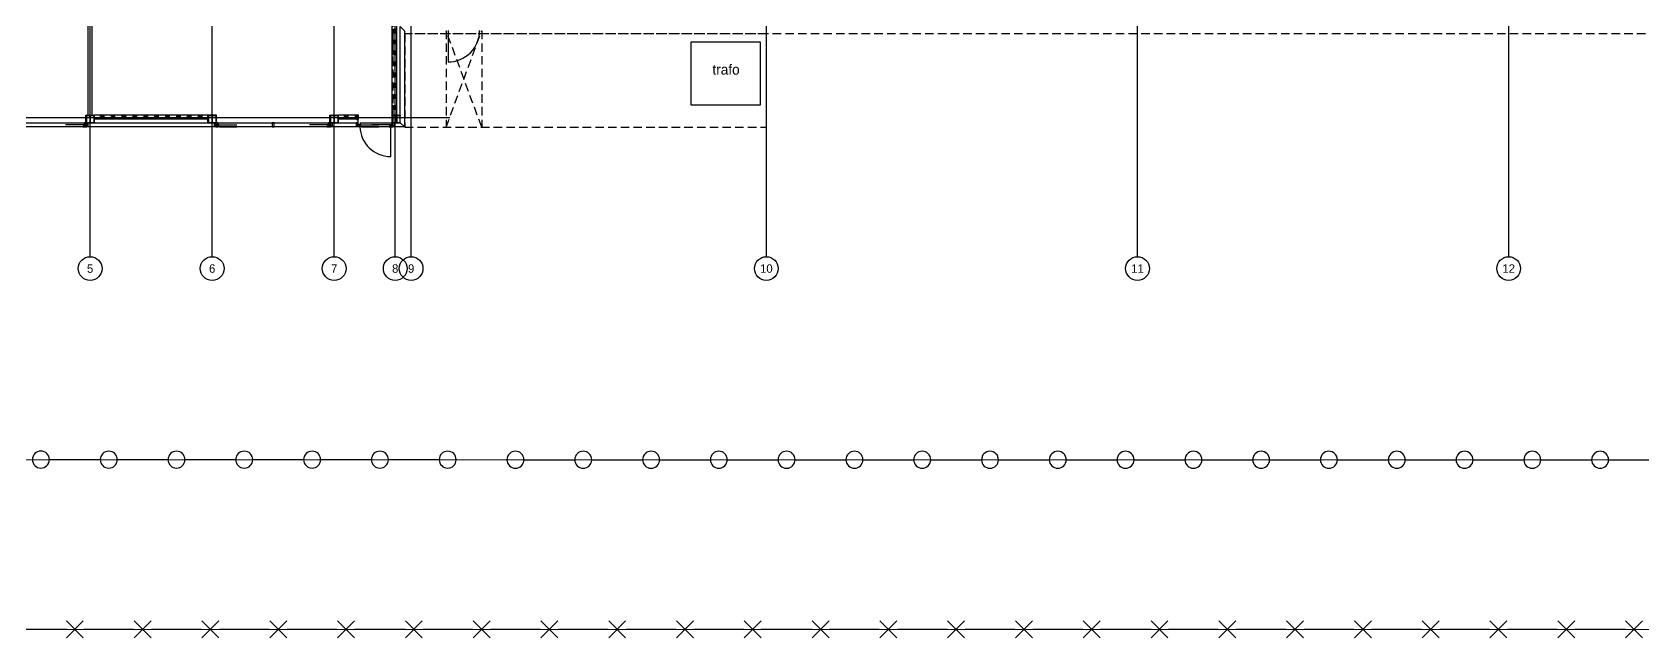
# Model space of a CAD drawing. Header units: millimetres. Extents: x -10134 to 185601, y -10232 to 93662.
# Drawn here: x 42875 to 90391, y -10218 to 7641 of the extents above; entities that cross this region are included whole.
import ezdxf
from ezdxf.enums import TextEntityAlignment as Align

# ---------------------------------------------------------------- set-up
doc = ezdxf.new("R2010")
doc.units = ezdxf.units.MM
doc.header["$LTSCALE"] = 100
doc.linetypes.add('B0301', pattern=[2.5, 1.25, -0.625, 0, -0.625])
doc.linetypes.add('B0403', pattern=[3.75, 2.5, -1.25])
for name, color, linetype in [('A--L21', 8, 'Continuous'), ('A--L22', 8, 'Continuous'), ('A--L28', 8, 'Continuous'), ('A--L31', 8, 'Continuous'), ('A--L32', 8, 'Continuous'), ('A-A22', 8, 'Continuous'), ('AL$7A---_STRAMIEN', 1, 'Continuous'), ('Terreinsituatie', 7, 'Continuous')]:
    doc.layers.add(name, color=color, linetype=linetype)
doc.styles.add('GBB_ISOP', font='b-gbp3.shx')
doc.styles.add('Tsfont40', font='TSfont40.shx')

msp = doc.modelspace()

# ---------------------------------------------------------------- hatches: boundary and pattern name
at = {"layer": 'A--L28'}
h = msp.add_hatch(dxfattribs=at)
h.set_pattern_fill('ZIGZAG', color=256, scale=6.681324, angle=315, style=0)
h.set_pattern_definition([(225, (44713.278, 5165.62), (-30, -9e-15), [21.2132, -21.2132]), (135, (44698.278, 5150.62), (-9e-15, 30), [21.2132, -21.2132])])
h.paths.add_polyline_path([(44709, 5181), (44459, 5181), (44459, 5196), (44709, 5196)])
h = msp.add_hatch(dxfattribs=at)
h.set_pattern_fill('ANSI31', color=256, scale=1.95, angle=315, style=0)
h.set_pattern_definition([(180, (44654.0087, 5178.6496), (-2e-15, 6.19125), [])])
h.paths.add_polyline_path([(44709, 5181), (44459, 5181), (44459, 5196), (44709, 5196)])
h = msp.add_hatch(dxfattribs=at)
h.set_pattern_fill('ANSI31', color=256, scale=1.95, angle=225, style=0)
h.set_pattern_definition([(270, (44475.9794, 5180.62), (-6.19125, -3e-15), [])])
h.paths.add_polyline_path([(44474, 5181), (44474, 4965), (44459, 4965), (44459, 5181)])
h = msp.add_hatch(dxfattribs=at)
h.set_pattern_fill('ZIGZAG', color=256, scale=6.681324, angle=225, style=0)
h.set_pattern_definition([(315, (44489.009, 5239.89), (1e-14, -30), [21.2132, -21.2132]), (225, (44504.009, 5224.89), (-30, -1e-14), [21.2132, -21.2132])])
h.paths.add_polyline_path([(44474, 5181), (44474, 4965), (44459, 4965), (44459, 5181)])
h = msp.add_hatch(dxfattribs=at)
h.set_pattern_fill('ZIGZAG', color=256, scale=6.681324, angle=225, style=0)
h.set_pattern_definition([(225, (44679.009, 5239.89), (-1e-14, -30), [21.2132, -21.2132]), (315, (44664.009, 5224.89), (30, -1e-14), [21.2132, -21.2132])])
h.paths.add_polyline_path([(44694, 5181), (44694, 4971), (44709, 4971), (44709, 5181)])
h = msp.add_hatch(dxfattribs=at)
h.set_pattern_fill('ANSI31', color=256, scale=1.95, angle=225, style=0)
h.set_pattern_definition([(270, (44692.038, 5180.62), (6.19125, -3e-15), [])])
h.paths.add_polyline_path([(44694, 5181), (44694, 4971), (44709, 4971), (44709, 5181)])
h = msp.add_hatch(dxfattribs=at)
h.set_pattern_fill('ZIGZAG', color=256, scale=6.681324, angle=315, style=0)
h.set_pattern_definition([(315, (48054.74, 5165.62), (30, -9e-15), [21.2132, -21.2132]), (45, (48069.74, 5150.62), (9e-15, 30), [21.2132, -21.2132])])
h.paths.add_polyline_path([(48059, 5181), (48309, 5181), (48309, 5196), (48059, 5196)])
h = msp.add_hatch(dxfattribs=at)
h.set_pattern_fill('ANSI31', color=256, scale=1.95, angle=315, style=0)
h.set_pattern_definition([(0, (48114.0087, 5178.6496), (2e-15, 6.19125), [])])
h.paths.add_polyline_path([(48059, 5181), (48309, 5181), (48309, 5196), (48059, 5196)])
h = msp.add_hatch(dxfattribs=at)
h.set_pattern_fill('ZIGZAG', color=256, scale=6.681324, angle=225, style=0)
h.set_pattern_definition([(315, (48089.009, 5239.89), (1e-14, -30), [21.2132, -21.2132]), (225, (48104.009, 5224.89), (-30, -1e-14), [21.2132, -21.2132])])
h.paths.add_polyline_path([(48074, 5181), (48074, 4971), (48059, 4971), (48059, 5181)])
h = msp.add_hatch(dxfattribs=at)
h.set_pattern_fill('ANSI31', color=256, scale=1.95, angle=225, style=0)
h.set_pattern_definition([(270, (48075.9794, 5180.62), (-6.19125, -3e-15), [])])
h.paths.add_polyline_path([(48074, 5181), (48074, 4971), (48059, 4971), (48059, 5181)])
h = msp.add_hatch(dxfattribs=at)
h.set_pattern_fill('ANSI31', color=256, scale=1.95, angle=225, style=0)
h.set_pattern_definition([(270, (48292.038, 5180.62), (6.19125, -3e-15), [])])
h.paths.add_polyline_path([(48294, 5181), (48294, 4965), (48309, 4965), (48309, 5181)])
h = msp.add_hatch(dxfattribs=at)
h.set_pattern_fill('ZIGZAG', color=256, scale=6.681324, angle=225, style=0)
h.set_pattern_definition([(225, (48279.009, 5239.89), (-1e-14, -30), [21.2132, -21.2132]), (315, (48264.009, 5224.89), (30, -1e-14), [21.2132, -21.2132])])
h.paths.add_polyline_path([(48294, 5181), (48294, 4965), (48309, 4965), (48309, 5181)])
h = msp.add_hatch(dxfattribs=at)
h.set_pattern_fill('ANSI31', color=256, scale=1.95, angle=315, style=0)
h.set_pattern_definition([(180, (51854.0087, 5178.6496), (-2e-15, 6.19125), [])])
h.paths.add_polyline_path([(51909, 5181), (51659, 5181), (51659, 5196), (51909, 5196)])
h = msp.add_hatch(dxfattribs=at)
h.set_pattern_fill('ZIGZAG', color=256, scale=6.681324, angle=315, style=0)
h.set_pattern_definition([(225, (51913.278, 5165.62), (-30, -9e-15), [21.2132, -21.2132]), (135, (51898.278, 5150.62), (-9e-15, 30), [21.2132, -21.2132])])
h.paths.add_polyline_path([(51909, 5181), (51659, 5181), (51659, 5196), (51909, 5196)])
h = msp.add_hatch(dxfattribs=at)
h.set_pattern_fill('ZIGZAG', color=256, scale=6.681324, angle=225, style=0)
h.set_pattern_definition([(315, (51689.009, 5239.89), (1e-14, -30), [21.2132, -21.2132]), (225, (51704.009, 5224.89), (-30, -1e-14), [21.2132, -21.2132])])
h.paths.add_polyline_path([(51674, 5181), (51674, 4965), (51659, 4965), (51659, 5181)])
h = msp.add_hatch(dxfattribs=at)
h.set_pattern_fill('ANSI31', color=256, scale=1.95, angle=225, style=0)
h.set_pattern_definition([(270, (51675.9794, 5180.62), (-6.19125, -3e-15), [])])
h.paths.add_polyline_path([(51674, 5181), (51674, 4965), (51659, 4965), (51659, 5181)])
h = msp.add_hatch(dxfattribs=at)
h.set_pattern_fill('ANSI31', color=256, scale=1.95, angle=225, style=0)
h.set_pattern_definition([(270, (51892.038, 5180.62), (6.19125, -3e-15), [])])
h.paths.add_polyline_path([(51894, 5181), (51894, 4965), (51909, 4965), (51909, 5181)])
h = msp.add_hatch(dxfattribs=at)
h.set_pattern_fill('ZIGZAG', color=256, scale=6.681324, angle=225, style=0)
h.set_pattern_definition([(225, (51879.009, 5239.89), (-1e-14, -30), [21.2132, -21.2132]), (315, (51864.009, 5224.89), (30, -1e-14), [21.2132, -21.2132])])
h.paths.add_polyline_path([(51894, 5181), (51894, 4965), (51909, 4965), (51909, 5181)])
h = msp.add_hatch(dxfattribs=at)
h.set_pattern_fill('ZIGZAG', color=256, scale=6.681324, angle=315, style=0)
h.set_pattern_definition([(225, (53753.278, 5165.62), (-30, -9e-15), [21.2132, -21.2132]), (135, (53738.278, 5150.62), (-9e-15, 30), [21.2132, -21.2132])])
h.paths.add_polyline_path([(53734, 5181), (53499, 5181), (53499, 5196), (53734, 5196)])
h = msp.add_hatch(dxfattribs=at)
h.set_pattern_fill('ANSI31', color=256, scale=1.95, angle=315, style=0)
h.set_pattern_definition([(180, (53694.0087, 5178.6496), (-2e-15, 6.19125), [])])
h.paths.add_polyline_path([(53734, 5181), (53499, 5181), (53499, 5196), (53734, 5196)])
h = msp.add_hatch(dxfattribs=at)
h.set_pattern_fill('ANSI31', color=256, scale=1.95, angle=225, style=0)
h.set_pattern_definition([(270, (53515.9794, 5180.62), (-6.19125, -3e-15), [])])
h.paths.add_polyline_path([(53514, 5181), (53514, 4965), (53499, 4965), (53499, 5181)])
h = msp.add_hatch(dxfattribs=at)
h.set_pattern_fill('ZIGZAG', color=256, scale=6.681324, angle=225, style=0)
h.set_pattern_definition([(315, (53529.009, 5239.89), (1e-14, -30), [21.2132, -21.2132]), (225, (53544.009, 5224.89), (-30, -1e-14), [21.2132, -21.2132])])
h.paths.add_polyline_path([(53514, 5181), (53514, 4965), (53499, 4965), (53499, 5181)])
at = {"layer": 'A-A22'}
h = msp.add_hatch(dxfattribs=at)
h.set_pattern_fill('SWAND', color=256, scale=2.857143, angle=90, style=0)
h.set_pattern_definition([(180, (41842.47, -15196.28), (-4e-14, -321.4286), []), (180, (41842.47, -15178.43), (-4e-14, -321.4286), []), (180, (41842.47, -15160.57), (-4e-14, -321.4286), []), (180, (41842.47, -15142.7), (-4e-14, -321.4286), []), (180, (41842.47, -15124.86), (-4e-14, -321.4286), []), (180, (41842.47, -15107), (-4e-14, -321.4286), []), (180, (41842.47, -15089.14), (-4e-14, -321.4286), [])])
h.paths.add_polyline_path([(53494, 7931), (53619, 7931), (53619, 5196), (53494, 5196)])
h = msp.add_hatch(dxfattribs=at)
h.set_pattern_fill('SWAND', color=256, scale=2.857143, style=0)
h.set_pattern_definition([(90, (24317.1, 16852.16), (-321.4286, 2e-14), []), (90, (24334.96, 16852.16), (-321.4286, 2e-14), []), (90, (24352.82, 16852.16), (-321.4286, 2e-14), []), (90, (24370.68, 16852.16), (-321.4286, 2e-14), []), (90, (24388.53, 16852.16), (-321.4286, 2e-14), []), (90, (24406.4, 16852.16), (-321.4286, 2e-14), []), (90, (24424.25, 16852.16), (-321.4286, 2e-14), [])])
h.paths.add_polyline_path([(48059, 5201), (48059, 5076), (44709, 5076), (44709, 5201)])
h = msp.add_hatch(dxfattribs=at)
h.set_pattern_fill('SWAND', color=256, scale=2.857143, style=0)
h.set_pattern_definition([(90, (31517.1, 16852.16), (-321.4286, 2e-14), []), (90, (31534.96, 16852.16), (-321.4286, 2e-14), []), (90, (31552.82, 16852.16), (-321.4286, 2e-14), []), (90, (31570.68, 16852.16), (-321.4286, 2e-14), []), (90, (31588.53, 16852.16), (-321.4286, 2e-14), []), (90, (31606.4, 16852.16), (-321.4286, 2e-14), []), (90, (31624.25, 16852.16), (-321.4286, 2e-14), [])])
h.paths.add_polyline_path([(52495, 5201), (52495, 5076), (51909, 5076), (51909, 5201)])
h = msp.add_hatch(dxfattribs=at)
h.set_pattern_fill('SWAND', color=256, scale=2.857143, angle=270, style=0)
h.set_pattern_definition([(360, (52440, -74.45), (1e-13, -321.429), []), (360, (52440, -56.6), (1e-13, -321.429), []), (360, (52440, -38.74), (1e-13, -321.429), []), (360, (52440, -20.88), (1e-13, -321.429), []), (360, (52440, -3.02), (1e-13, -321.429), []), (360, (52440, 14.83), (1e-13, -321.429), []), (360, (52440, 32.7), (1e-13, -321.429), [])])
h.paths.add_polyline_path([(52440, 5076), (52495, 5076), (52495, 4965), (52440, 4965)])

# ---------------------------------------------------------------- linework, layer by layer
at = {"layer": 'A--L21', "linetype": 'B0403'}
msp.add_line((118594, 7596), (53784, 7596), dxfattribs=at)
at = {"layer": 'A--L21'}
for p, q in [((44588, 5011), (44588, 5151)), ((48181, 5011), (48181, 5151))]:
    msp.add_line(p, q, dxfattribs=at)
for points in [[(53854, 7686), (53854, 4851), (53734, 4971), (53734, 7806)], [(62308, 5495), (64358, 5495), (64358, 7345), (62308, 7345)], [(48294, 4851), (44474, 4851), (44474, 4971), (48294, 4971)], [(52480, 4851), (51674, 4851), (51674, 4971), (52480, 4971)], [(53854, 4851), (53514, 4851), (53514, 4971), (53734, 4971)]]:
    msp.add_lwpolyline(points, close=True, dxfattribs=at)
at = {"layer": 'A--L22', "linetype": 'B0403'}
msp.add_line((53524, 5171), (53524, 17661), dxfattribs=at)
at = {"layer": 'A--L22'}
for p, q in [((44522, 5196), (44522, 10459)), ((44647, 5196), (44647, 10459))]:
    msp.add_line(p, q, dxfattribs=at)
for points in [[(53494, 7931), (53619, 7931), (53619, 5196), (53494, 5196)], [(48059, 5201), (48059, 5076), (44709, 5076), (44709, 5201)], [(52495, 5201), (52495, 5076), (51909, 5076), (51909, 5201)]]:
    msp.add_lwpolyline(points, close=True, dxfattribs=at)
at = {"layer": 'A--L28'}
for points in [[(44709, 5181), (44459, 5181), (44459, 5196), (44709, 5196)], [(44474, 5196), (44474, 4930), (44459, 4930), (44459, 5196)], [(44474, 5181), (44474, 4965), (44459, 4965), (44459, 5181)], [(44474, 4930), (44474, 4863), (44459, 4863), (44459, 4930)], [(44520, 4878), (44474, 4878), (44474, 4971), (44520, 4971)], [(44694, 5181), (44694, 4971), (44709, 4971), (44709, 5181)], [(48059, 5181), (48309, 5181), (48309, 5196), (48059, 5196)], [(48074, 5181), (48074, 4971), (48059, 4971), (48059, 5181)], [(48248, 4878), (48294, 4878), (48294, 4971), (48248, 4971)], [(48294, 5196), (48294, 4930), (48309, 4930), (48309, 5196)], [(48294, 5181), (48294, 4965), (48309, 4965), (48309, 5181)], [(48294, 4930), (48294, 4863), (48309, 4863), (48309, 4930)], [(51909, 5181), (51659, 5181), (51659, 5196), (51909, 5196)], [(51674, 5196), (51674, 4930), (51659, 4930), (51659, 5196)], [(51674, 5181), (51674, 4965), (51659, 4965), (51659, 5181)], [(51674, 4930), (51674, 4863), (51659, 4863), (51659, 4930)], [(51720, 4878), (51674, 4878), (51674, 4971), (51720, 4971)], [(51894, 5181), (51894, 4965), (51909, 4965), (51909, 5181)], [(52434, 4878), (52480, 4878), (52480, 4971), (52434, 4971)], [(52480, 5196), (52480, 4930), (52495, 4930), (52495, 5196)], [(52480, 4930), (52480, 4863), (52495, 4863), (52495, 4930)], [(53734, 5181), (53499, 5181), (53499, 5196), (53734, 5196)], [(53514, 5196), (53514, 4930), (53499, 4930), (53499, 5196)], [(53514, 5181), (53514, 4965), (53499, 4965), (53499, 5181)], [(53514, 4930), (53514, 4863), (53499, 4863), (53499, 4930)], [(53560, 4878), (53514, 4878), (53514, 4971), (53560, 4971)]]:
    msp.add_lwpolyline(points, close=True, dxfattribs=at)
for points in [[(44694, 4982), (44694, 4971), (44474, 4971), (44474, 4982), (44563, 4982, 0.414214), (44581, 5000), (44581, 5152, 0.414214), (44563, 5170), (44474, 5170), (44474, 5181), (44694, 5181), (44694, 5170), (44606, 5170, 0.414214), (44588, 5152), (44588, 5000, 0.414214), (44606, 4982)], [(48294, 4982), (48294, 4971), (48074, 4971), (48074, 4982), (48163, 4982, 0.414214), (48181, 5000), (48181, 5152, 0.414214), (48163, 5170), (48074, 5170), (48074, 5181), (48294, 5181), (48294, 5170), (48206, 5170, 0.414214), (48188, 5152), (48188, 5000, 0.414214), (48206, 4982)], [(51894, 4982), (51894, 4971), (51674, 4971), (51674, 4982), (51763, 4982, 0.414214), (51781, 5000), (51781, 5152, 0.414214), (51763, 5170), (51674, 5170), (51674, 5181), (51894, 5181), (51894, 5170), (51806, 5170, 0.414214), (51788, 5152), (51788, 5000, 0.414214), (51806, 4982)], [(53734, 4982), (53734, 4971), (53514, 4971), (53514, 4982), (53603, 4982, 0.414214), (53621, 5000), (53621, 5152, 0.414214), (53603, 5170), (53514, 5170), (53514, 5181), (53734, 5181), (53734, 5170), (53646, 5170, 0.414214), (53628, 5152), (53628, 5000, 0.414214), (53646, 4982)]]:
    msp.add_lwpolyline(points, format="xyb", close=True, dxfattribs=at)
at = {"layer": 'A--L31'}
for p, q in [((44389, 4907), (43855, 4907)), ((44369, 4855), (43855, 4855)), ((48379, 4907), (48913, 4907)), ((48399, 4855), (48913, 4855)), ((51589, 4907), (51055, 4907)), ((51569, 4855), (51055, 4855)), ((52565, 4907), (53099, 4907)), ((52585, 4855), (53099, 4855)), ((53429, 4907), (52895, 4907)), ((53409, 4855), (52895, 4855))]:
    msp.add_line(p, q, dxfattribs=at)
at = {"layer": 'A--L31', "linetype": 'B0301'}
for p, q in [((44452, 4880), (44474, 4880)), ((48317, 4880), (48294, 4880)), ((51652, 4880), (51674, 4880)), ((52503, 4880), (52480, 4880)), ((53492, 4880), (53514, 4880))]:
    msp.add_line(p, q, dxfattribs=at)
at = {"layer": 'A--L31'}
for points in [[(44394, 4857), (44379, 4857), (44379, 4859), (44381, 4859), (44381, 4860), (44377, 4860), (44376, 4860), (44376, 4859), (44377, 4859), (44377, 4857), (44370, 4857), (44370, 4859), (44371, 4859), (44371, 4860), (44370, 4860), (44369, 4860), (44369, 4855), (44407, 4855), (44407, 4862), (44415, 4862), (44415, 4868), (44414, 4868), (44412, 4867), (44413, 4865), (44408, 4865), (44409, 4867), (44406, 4867), (44405, 4865), (44403, 4865), (44402, 4867), (44399, 4867), (44400, 4865), (44395, 4865), (44396, 4867), (44395, 4868), (44394, 4868), (44394, 4860), (44392, 4860), (44392, 4859), (44394, 4859)], [(44430, 4905), (44430, 4901), (44431, 4901), (44431, 4905), (44435, 4905), (44435, 4901), (44437, 4901), (44437, 4907), (44389, 4907), (44389, 4904), (44390, 4903), (44391, 4903), (44391, 4905), (44394, 4905), (44394, 4891), (44391, 4891), (44391, 4893), (44390, 4893), (44389, 4892), (44389, 4889), (44394, 4889), (44394, 4875), (44395, 4875), (44396, 4876), (44395, 4878), (44400, 4878), (44399, 4876), (44402, 4876), (44403, 4878), (44405, 4878), (44406, 4876), (44409, 4876), (44408, 4878), (44413, 4878), (44412, 4876), (44414, 4875), (44415, 4875), (44415, 4879), (44420, 4879), (44420, 4883), (44418, 4883), (44418, 4881), (44415, 4881), (44415, 4900), (44418, 4900), (44418, 4898), (44420, 4898), (44420, 4902), (44415, 4902), (44415, 4905)], [(44396, 4867), (44395, 4865), (44400, 4865), (44399, 4867), (44399, 4876), (44400, 4878), (44395, 4878), (44396, 4876)], [(44413, 4881), (44396, 4881), (44396, 4905), (44413, 4905)], [(44396, 4862), (44396, 4857), (44405, 4857), (44405, 4862)], [(44413, 4878), (44408, 4878), (44409, 4876), (44409, 4867), (44408, 4865), (44413, 4865), (44412, 4867), (44412, 4873), (44420, 4873), (44420, 4875), (44412, 4875), (44412, 4876)], [(44410, 4860), (44409, 4861), (44409, 4862), (44415, 4862), (44415, 4861), (44419, 4860), (44418, 4860), (44418, 4857), (44413, 4857), (44413, 4860), (44412, 4860)], [(44447, 4859), (44448, 4857), (44443, 4857), (44444, 4859), (44440, 4859), (44441, 4857), (44437, 4857), (44438, 4859), (44437, 4860), (44436, 4860), (44436, 4857), (44433, 4857), (44433, 4859), (44432, 4859), (44431, 4858), (44431, 4857), (44421, 4857), (44421, 4859), (44423, 4859), (44423, 4860), (44419, 4860), (44418, 4860), (44418, 4859), (44419, 4859), (44419, 4857), (44412, 4857), (44412, 4859), (44413, 4859), (44413, 4860), (44412, 4860), (44411, 4860), (44411, 4855), (44474, 4855), (44474, 4860), (44472, 4860), (44471, 4860), (44471, 4859), (44472, 4859), (44472, 4857), (44465, 4857), (44465, 4859), (44466, 4859), (44466, 4860), (44465, 4860), (44462, 4860), (44462, 4859), (44464, 4859), (44464, 4857), (44454, 4857), (44454, 4858), (44453, 4859), (44452, 4859), (44452, 4857), (44449, 4857), (44449, 4860), (44448, 4860)], [(44419, 4871), (44427, 4867), (44429, 4861), (44430, 4857), (44431, 4857), (44431, 4858), (44432, 4859), (44433, 4859), (44433, 4858), (44436, 4858), (44436, 4870), (44433, 4871), (44433, 4869), (44432, 4869), (44431, 4870), (44431, 4871), (44430, 4871), (44429, 4869), (44422, 4872), (44418, 4872)], [(44438, 4868), (44437, 4871), (44441, 4871), (44440, 4868), (44440, 4859), (44441, 4857), (44437, 4857), (44438, 4859)], [(44447, 4898), (44447, 4873), (44438, 4873), (44438, 4898)], [(44444, 4868), (44443, 4871), (44448, 4871), (44447, 4868), (44447, 4859), (44448, 4857), (44443, 4857), (44444, 4859)], [(44444, 4900), (44459, 4900), (44459, 4940), (44457, 4940), (44457, 4902), (44444, 4902)], [(48321, 4859), (48321, 4857), (48325, 4857), (48324, 4859), (48328, 4859), (48327, 4857), (48331, 4857), (48330, 4859), (48331, 4860), (48333, 4860), (48333, 4857), (48336, 4857), (48336, 4859), (48337, 4859), (48338, 4858), (48338, 4857), (48347, 4857), (48347, 4859), (48345, 4859), (48345, 4860), (48349, 4860), (48350, 4860), (48350, 4859), (48349, 4859), (48349, 4857), (48356, 4857), (48356, 4859), (48355, 4859), (48355, 4860), (48356, 4860), (48357, 4860), (48357, 4855), (48294, 4855), (48294, 4860), (48296, 4860), (48297, 4860), (48297, 4859), (48296, 4859), (48296, 4857), (48303, 4857), (48303, 4859), (48302, 4859), (48302, 4860), (48303, 4860), (48307, 4860), (48307, 4859), (48304, 4859), (48304, 4857), (48314, 4857), (48314, 4858), (48315, 4859), (48316, 4859), (48316, 4857), (48319, 4857), (48319, 4860), (48320, 4860)], [(48324, 4900), (48309, 4900), (48309, 4940), (48311, 4940), (48311, 4902), (48324, 4902)], [(48321, 4898), (48321, 4873), (48331, 4873), (48331, 4898)], [(48324, 4868), (48325, 4871), (48321, 4871), (48321, 4868), (48321, 4859), (48321, 4857), (48325, 4857), (48324, 4859)], [(48330, 4868), (48331, 4871), (48327, 4871), (48328, 4868), (48328, 4859), (48327, 4857), (48331, 4857), (48330, 4859)], [(48338, 4905), (48338, 4901), (48337, 4901), (48337, 4905), (48333, 4905), (48333, 4901), (48331, 4901), (48331, 4907), (48379, 4907), (48379, 4904), (48378, 4903), (48377, 4903), (48377, 4905), (48374, 4905), (48374, 4891), (48377, 4891), (48377, 4893), (48378, 4893), (48379, 4892), (48379, 4889), (48374, 4889), (48374, 4875), (48373, 4875), (48372, 4876), (48373, 4878), (48368, 4878), (48369, 4876), (48366, 4876), (48365, 4878), (48363, 4878), (48362, 4876), (48359, 4876), (48360, 4878), (48355, 4878), (48356, 4876), (48354, 4875), (48353, 4875), (48353, 4879), (48348, 4879), (48348, 4883), (48350, 4883), (48350, 4881), (48353, 4881), (48353, 4900), (48350, 4900), (48350, 4898), (48348, 4898), (48348, 4902), (48353, 4902), (48353, 4905)], [(48349, 4871), (48341, 4867), (48339, 4861), (48338, 4857), (48338, 4857), (48338, 4858), (48337, 4859), (48336, 4859), (48335, 4858), (48333, 4858), (48333, 4870), (48335, 4871), (48336, 4869), (48337, 4869), (48338, 4870), (48338, 4871), (48338, 4871), (48339, 4869), (48346, 4872), (48350, 4872)], [(48355, 4878), (48360, 4878), (48359, 4876), (48359, 4867), (48360, 4865), (48355, 4865), (48356, 4867), (48356, 4873), (48348, 4873), (48348, 4875), (48356, 4875), (48356, 4876)], [(48358, 4860), (48359, 4861), (48359, 4862), (48353, 4862), (48353, 4861), (48349, 4860), (48350, 4860), (48350, 4857), (48355, 4857), (48355, 4860), (48356, 4860)], [(48374, 4857), (48389, 4857), (48389, 4859), (48387, 4859), (48387, 4860), (48391, 4860), (48392, 4860), (48392, 4859), (48391, 4859), (48391, 4857), (48398, 4857), (48398, 4859), (48397, 4859), (48397, 4860), (48398, 4860), (48399, 4860), (48399, 4855), (48361, 4855), (48361, 4862), (48353, 4862), (48353, 4868), (48354, 4868), (48356, 4867), (48355, 4865), (48360, 4865), (48359, 4867), (48362, 4867), (48363, 4865), (48365, 4865), (48366, 4867), (48369, 4867), (48368, 4865), (48373, 4865), (48372, 4867), (48373, 4868), (48374, 4868), (48374, 4860), (48377, 4860), (48377, 4859), (48374, 4859)], [(48355, 4881), (48372, 4881), (48372, 4905), (48355, 4905)], [(48372, 4862), (48372, 4857), (48363, 4857), (48363, 4862)], [(48372, 4867), (48373, 4865), (48368, 4865), (48369, 4867), (48369, 4876), (48368, 4878), (48373, 4878), (48372, 4876)], [(51594, 4857), (51579, 4857), (51579, 4859), (51581, 4859), (51581, 4860), (51577, 4860), (51576, 4860), (51576, 4859), (51577, 4859), (51577, 4857), (51570, 4857), (51570, 4859), (51571, 4859), (51571, 4860), (51570, 4860), (51569, 4860), (51569, 4855), (51607, 4855), (51607, 4862), (51615, 4862), (51615, 4868), (51614, 4868), (51612, 4867), (51613, 4865), (51608, 4865), (51609, 4867), (51606, 4867), (51605, 4865), (51603, 4865), (51602, 4867), (51599, 4867), (51600, 4865), (51595, 4865), (51596, 4867), (51595, 4868), (51594, 4868), (51594, 4860), (51592, 4860), (51592, 4859), (51594, 4859)], [(51630, 4905), (51630, 4901), (51631, 4901), (51631, 4905), (51635, 4905), (51635, 4901), (51637, 4901), (51637, 4907), (51589, 4907), (51589, 4904), (51590, 4903), (51591, 4903), (51591, 4905), (51594, 4905), (51594, 4891), (51591, 4891), (51591, 4893), (51590, 4893), (51589, 4892), (51589, 4889), (51594, 4889), (51594, 4875), (51595, 4875), (51596, 4876), (51595, 4878), (51600, 4878), (51599, 4876), (51602, 4876), (51603, 4878), (51605, 4878), (51606, 4876), (51609, 4876), (51608, 4878), (51613, 4878), (51612, 4876), (51614, 4875), (51615, 4875), (51615, 4879), (51620, 4879), (51620, 4883), (51618, 4883), (51618, 4881), (51615, 4881), (51615, 4900), (51618, 4900), (51618, 4898), (51620, 4898), (51620, 4902), (51615, 4902), (51615, 4905)], [(51596, 4867), (51595, 4865), (51600, 4865), (51599, 4867), (51599, 4876), (51600, 4878), (51595, 4878), (51596, 4876)], [(51613, 4881), (51596, 4881), (51596, 4905), (51613, 4905)], [(51596, 4862), (51596, 4857), (51605, 4857), (51605, 4862)], [(51613, 4878), (51608, 4878), (51609, 4876), (51609, 4867), (51608, 4865), (51613, 4865), (51612, 4867), (51612, 4873), (51620, 4873), (51620, 4875), (51612, 4875), (51612, 4876)], [(51610, 4860), (51609, 4861), (51609, 4862), (51615, 4862), (51615, 4861), (51619, 4860), (51618, 4860), (51618, 4857), (51613, 4857), (51613, 4860), (51612, 4860)], [(51647, 4859), (51648, 4857), (51643, 4857), (51644, 4859), (51640, 4859), (51641, 4857), (51637, 4857), (51638, 4859), (51637, 4860), (51636, 4860), (51636, 4857), (51633, 4857), (51633, 4859), (51632, 4859), (51631, 4858), (51631, 4857), (51621, 4857), (51621, 4859), (51623, 4859), (51623, 4860), (51619, 4860), (51618, 4860), (51618, 4859), (51619, 4859), (51619, 4857), (51612, 4857), (51612, 4859), (51613, 4859), (51613, 4860), (51612, 4860), (51611, 4860), (51611, 4855), (51674, 4855), (51674, 4860), (51672, 4860), (51671, 4860), (51671, 4859), (51672, 4859), (51672, 4857), (51665, 4857), (51665, 4859), (51666, 4859), (51666, 4860), (51665, 4860), (51662, 4860), (51662, 4859), (51664, 4859), (51664, 4857), (51654, 4857), (51654, 4858), (51653, 4859), (51652, 4859), (51652, 4857), (51649, 4857), (51649, 4860), (51648, 4860)], [(51619, 4871), (51627, 4867), (51629, 4861), (51630, 4857), (51631, 4857), (51631, 4858), (51632, 4859), (51633, 4859), (51633, 4858), (51636, 4858), (51636, 4870), (51633, 4871), (51633, 4869), (51632, 4869), (51631, 4870), (51631, 4871), (51630, 4871), (51629, 4869), (51622, 4872), (51618, 4872)], [(51638, 4868), (51637, 4871), (51641, 4871), (51640, 4868), (51640, 4859), (51641, 4857), (51637, 4857), (51638, 4859)], [(51647, 4898), (51647, 4873), (51638, 4873), (51638, 4898)], [(51644, 4868), (51643, 4871), (51648, 4871), (51647, 4868), (51647, 4859), (51648, 4857), (51643, 4857), (51644, 4859)], [(51644, 4900), (51659, 4900), (51659, 4940), (51657, 4940), (51657, 4902), (51644, 4902)], [(52507, 4859), (52507, 4857), (52511, 4857), (52510, 4859), (52514, 4859), (52513, 4857), (52517, 4857), (52516, 4859), (52517, 4860), (52519, 4860), (52519, 4857), (52522, 4857), (52522, 4859), (52523, 4859), (52524, 4858), (52524, 4857), (52533, 4857), (52533, 4859), (52531, 4859), (52531, 4860), (52535, 4860), (52536, 4860), (52536, 4859), (52535, 4859), (52535, 4857), (52542, 4857), (52542, 4859), (52541, 4859), (52541, 4860), (52542, 4860), (52543, 4860), (52543, 4855), (52480, 4855), (52480, 4860), (52482, 4860), (52483, 4860), (52483, 4859), (52482, 4859), (52482, 4857), (52489, 4857), (52489, 4859), (52488, 4859), (52488, 4860), (52489, 4860), (52493, 4860), (52493, 4859), (52490, 4859), (52490, 4857), (52500, 4857), (52500, 4858), (52501, 4859), (52502, 4859), (52502, 4857), (52505, 4857), (52505, 4860), (52506, 4860)], [(52510, 4900), (52495, 4900), (52495, 4940), (52497, 4940), (52497, 4902), (52510, 4902)], [(52507, 4898), (52507, 4873), (52517, 4873), (52517, 4898)], [(52510, 4868), (52511, 4871), (52507, 4871), (52507, 4868), (52507, 4859), (52507, 4857), (52511, 4857), (52510, 4859)], [(52516, 4868), (52517, 4871), (52513, 4871), (52514, 4868), (52514, 4859), (52513, 4857), (52517, 4857), (52516, 4859)], [(52524, 4905), (52524, 4901), (52523, 4901), (52523, 4905), (52519, 4905), (52519, 4901), (52517, 4901), (52517, 4907), (52565, 4907), (52565, 4904), (52564, 4903), (52563, 4903), (52563, 4905), (52560, 4905), (52560, 4891), (52563, 4891), (52563, 4893), (52564, 4893), (52565, 4892), (52565, 4889), (52560, 4889), (52560, 4875), (52559, 4875), (52558, 4876), (52559, 4878), (52554, 4878), (52555, 4876), (52552, 4876), (52551, 4878), (52549, 4878), (52548, 4876), (52545, 4876), (52546, 4878), (52541, 4878), (52542, 4876), (52540, 4875), (52539, 4875), (52539, 4879), (52534, 4879), (52534, 4883), (52536, 4883), (52536, 4881), (52539, 4881), (52539, 4900), (52536, 4900), (52536, 4898), (52534, 4898), (52534, 4902), (52539, 4902), (52539, 4905)], [(52535, 4871), (52527, 4867), (52525, 4861), (52524, 4857), (52524, 4857), (52524, 4858), (52523, 4859), (52522, 4859), (52521, 4858), (52519, 4858), (52519, 4870), (52521, 4871), (52522, 4869), (52523, 4869), (52524, 4870), (52524, 4871), (52524, 4871), (52525, 4869), (52532, 4872), (52536, 4872)], [(52541, 4878), (52546, 4878), (52545, 4876), (52545, 4867), (52546, 4865), (52541, 4865), (52542, 4867), (52542, 4873), (52534, 4873), (52534, 4875), (52542, 4875), (52542, 4876)], [(52544, 4860), (52545, 4861), (52545, 4862), (52539, 4862), (52539, 4861), (52535, 4860), (52536, 4860), (52536, 4857), (52541, 4857), (52541, 4860), (52542, 4860)], [(52560, 4857), (52575, 4857), (52575, 4859), (52573, 4859), (52573, 4860), (52577, 4860), (52578, 4860), (52578, 4859), (52577, 4859), (52577, 4857), (52584, 4857), (52584, 4859), (52583, 4859), (52583, 4860), (52584, 4860), (52585, 4860), (52585, 4855), (52547, 4855), (52547, 4862), (52539, 4862), (52539, 4868), (52540, 4868), (52542, 4867), (52541, 4865), (52546, 4865), (52545, 4867), (52548, 4867), (52549, 4865), (52551, 4865), (52552, 4867), (52555, 4867), (52554, 4865), (52559, 4865), (52558, 4867), (52559, 4868), (52560, 4868), (52560, 4860), (52563, 4860), (52563, 4859), (52560, 4859)], [(52541, 4881), (52558, 4881), (52558, 4905), (52541, 4905)], [(52558, 4862), (52558, 4857), (52549, 4857), (52549, 4862)], [(52558, 4867), (52559, 4865), (52554, 4865), (52555, 4867), (52555, 4876), (52554, 4878), (52559, 4878), (52558, 4876)], [(53434, 4857), (53419, 4857), (53419, 4859), (53421, 4859), (53421, 4860), (53417, 4860), (53416, 4860), (53416, 4859), (53417, 4859), (53417, 4857), (53410, 4857), (53410, 4859), (53411, 4859), (53411, 4860), (53410, 4860), (53409, 4860), (53409, 4855), (53447, 4855), (53447, 4862), (53455, 4862), (53455, 4868), (53454, 4868), (53452, 4867), (53453, 4865), (53448, 4865), (53449, 4867), (53446, 4867), (53445, 4865), (53443, 4865), (53442, 4867), (53439, 4867), (53440, 4865), (53435, 4865), (53436, 4867), (53435, 4868), (53434, 4868), (53434, 4860), (53432, 4860), (53432, 4859), (53434, 4859)], [(53470, 4905), (53470, 4901), (53471, 4901), (53471, 4905), (53475, 4905), (53475, 4901), (53477, 4901), (53477, 4907), (53429, 4907), (53429, 4904), (53430, 4903), (53431, 4903), (53431, 4905), (53434, 4905), (53434, 4891), (53431, 4891), (53431, 4893), (53430, 4893), (53429, 4892), (53429, 4889), (53434, 4889), (53434, 4875), (53435, 4875), (53436, 4876), (53435, 4878), (53440, 4878), (53439, 4876), (53442, 4876), (53443, 4878), (53445, 4878), (53446, 4876), (53449, 4876), (53448, 4878), (53453, 4878), (53452, 4876), (53454, 4875), (53455, 4875), (53455, 4879), (53460, 4879), (53460, 4883), (53458, 4883), (53458, 4881), (53455, 4881), (53455, 4900), (53458, 4900), (53458, 4898), (53460, 4898), (53460, 4902), (53455, 4902), (53455, 4905)], [(53436, 4867), (53435, 4865), (53440, 4865), (53439, 4867), (53439, 4876), (53440, 4878), (53435, 4878), (53436, 4876)], [(53453, 4881), (53436, 4881), (53436, 4905), (53453, 4905)], [(53436, 4862), (53436, 4857), (53445, 4857), (53445, 4862)], [(53453, 4878), (53448, 4878), (53449, 4876), (53449, 4867), (53448, 4865), (53453, 4865), (53452, 4867), (53452, 4873), (53460, 4873), (53460, 4875), (53452, 4875), (53452, 4876)], [(53450, 4860), (53449, 4861), (53449, 4862), (53455, 4862), (53455, 4861), (53459, 4860), (53458, 4860), (53458, 4857), (53453, 4857), (53453, 4860), (53452, 4860)], [(53487, 4859), (53488, 4857), (53483, 4857), (53484, 4859), (53480, 4859), (53481, 4857), (53477, 4857), (53478, 4859), (53477, 4860), (53476, 4860), (53476, 4857), (53473, 4857), (53473, 4859), (53472, 4859), (53471, 4858), (53471, 4857), (53461, 4857), (53461, 4859), (53463, 4859), (53463, 4860), (53459, 4860), (53458, 4860), (53458, 4859), (53459, 4859), (53459, 4857), (53452, 4857), (53452, 4859), (53453, 4859), (53453, 4860), (53452, 4860), (53451, 4860), (53451, 4855), (53514, 4855), (53514, 4860), (53512, 4860), (53511, 4860), (53511, 4859), (53512, 4859), (53512, 4857), (53505, 4857), (53505, 4859), (53506, 4859), (53506, 4860), (53505, 4860), (53502, 4860), (53502, 4859), (53504, 4859), (53504, 4857), (53494, 4857), (53494, 4858), (53493, 4859), (53492, 4859), (53492, 4857), (53489, 4857), (53489, 4860), (53488, 4860)], [(53459, 4871), (53467, 4867), (53469, 4861), (53470, 4857), (53471, 4857), (53471, 4858), (53472, 4859), (53473, 4859), (53473, 4858), (53476, 4858), (53476, 4870), (53473, 4871), (53473, 4869), (53472, 4869), (53471, 4870), (53471, 4871), (53470, 4871), (53469, 4869), (53462, 4872), (53458, 4872)], [(53478, 4868), (53477, 4871), (53481, 4871), (53480, 4868), (53480, 4859), (53481, 4857), (53477, 4857), (53478, 4859)], [(53487, 4898), (53487, 4873), (53478, 4873), (53478, 4898)], [(53484, 4868), (53483, 4871), (53488, 4871), (53487, 4868), (53487, 4859), (53488, 4857), (53483, 4857), (53484, 4859)], [(53484, 4900), (53499, 4900), (53499, 4940), (53497, 4940), (53497, 4902), (53484, 4902)]]:
    msp.add_lwpolyline(points, close=True, dxfattribs=at)
for points in [[(44436, 4884), (44433, 4884), (44433, 4886), (44432, 4886), (44431, 4885), (44431, 4881), (44431, 4881, -3.349225), (44431, 4878), (44431, 4878), (44431, 4870), (44432, 4869), (44433, 4869), (44433, 4875), (44436, 4875), (44436, 4867), (44437, 4867), (44438, 4868), (44437, 4871), (44441, 4871), (44440, 4868), (44444, 4868), (44443, 4871), (44448, 4871), (44447, 4868), (44448, 4867), (44449, 4867), (44449, 4875), (44452, 4875), (44452, 4868), (44453, 4868), (44454, 4869), (44454, 4878), (44454, 4878, -3.349225), (44454, 4881), (44454, 4881), (44454, 4885), (44453, 4886), (44452, 4886), (44452, 4884), (44449, 4884), (44449, 4898), (44452, 4898), (44452, 4896), (44453, 4896), (44454, 4897), (44454, 4900), (44431, 4900), (44431, 4897), (44432, 4896), (44433, 4896), (44433, 4898), (44436, 4898)], [(48333, 4884), (48336, 4884), (48336, 4886), (48337, 4886), (48338, 4885), (48338, 4881), (48337, 4881, 3.349225), (48337, 4878), (48338, 4878), (48338, 4870), (48337, 4869), (48336, 4869), (48336, 4875), (48333, 4875), (48333, 4867), (48331, 4867), (48330, 4868), (48331, 4871), (48327, 4871), (48328, 4868), (48324, 4868), (48325, 4871), (48321, 4871), (48321, 4868), (48320, 4867), (48319, 4867), (48319, 4875), (48316, 4875), (48316, 4868), (48315, 4868), (48314, 4869), (48314, 4878), (48314, 4878, 3.349225), (48314, 4881), (48314, 4881), (48314, 4885), (48315, 4886), (48316, 4886), (48316, 4884), (48319, 4884), (48319, 4898), (48316, 4898), (48316, 4896), (48315, 4896), (48314, 4897), (48314, 4900), (48338, 4900), (48338, 4897), (48337, 4896), (48336, 4896), (48336, 4898), (48333, 4898)], [(51636, 4884), (51633, 4884), (51633, 4886), (51632, 4886), (51631, 4885), (51631, 4881), (51631, 4881, -3.349225), (51631, 4878), (51631, 4878), (51631, 4870), (51632, 4869), (51633, 4869), (51633, 4875), (51636, 4875), (51636, 4867), (51637, 4867), (51638, 4868), (51637, 4871), (51641, 4871), (51640, 4868), (51644, 4868), (51643, 4871), (51648, 4871), (51647, 4868), (51648, 4867), (51649, 4867), (51649, 4875), (51652, 4875), (51652, 4868), (51653, 4868), (51654, 4869), (51654, 4878), (51654, 4878, -3.349225), (51654, 4881), (51654, 4881), (51654, 4885), (51653, 4886), (51652, 4886), (51652, 4884), (51649, 4884), (51649, 4898), (51652, 4898), (51652, 4896), (51653, 4896), (51654, 4897), (51654, 4900), (51631, 4900), (51631, 4897), (51632, 4896), (51633, 4896), (51633, 4898), (51636, 4898)], [(52519, 4884), (52522, 4884), (52522, 4886), (52523, 4886), (52524, 4885), (52524, 4881), (52523, 4881, 3.349225), (52523, 4878), (52524, 4878), (52524, 4870), (52523, 4869), (52522, 4869), (52522, 4875), (52519, 4875), (52519, 4867), (52517, 4867), (52516, 4868), (52517, 4871), (52513, 4871), (52514, 4868), (52510, 4868), (52511, 4871), (52507, 4871), (52507, 4868), (52506, 4867), (52505, 4867), (52505, 4875), (52502, 4875), (52502, 4868), (52501, 4868), (52500, 4869), (52500, 4878), (52500, 4878, 3.349225), (52500, 4881), (52500, 4881), (52500, 4885), (52501, 4886), (52502, 4886), (52502, 4884), (52505, 4884), (52505, 4898), (52502, 4898), (52502, 4896), (52501, 4896), (52500, 4897), (52500, 4900), (52524, 4900), (52524, 4897), (52523, 4896), (52522, 4896), (52522, 4898), (52519, 4898)], [(53476, 4884), (53473, 4884), (53473, 4886), (53472, 4886), (53471, 4885), (53471, 4881), (53471, 4881, -3.349225), (53471, 4878), (53471, 4878), (53471, 4870), (53472, 4869), (53473, 4869), (53473, 4875), (53476, 4875), (53476, 4867), (53477, 4867), (53478, 4868), (53477, 4871), (53481, 4871), (53480, 4868), (53484, 4868), (53483, 4871), (53488, 4871), (53487, 4868), (53488, 4867), (53489, 4867), (53489, 4875), (53492, 4875), (53492, 4868), (53493, 4868), (53494, 4869), (53494, 4878), (53494, 4878, -3.349225), (53494, 4881), (53494, 4881), (53494, 4885), (53493, 4886), (53492, 4886), (53492, 4884), (53489, 4884), (53489, 4898), (53492, 4898), (53492, 4896), (53493, 4896), (53494, 4897), (53494, 4900), (53471, 4900), (53471, 4897), (53472, 4896), (53473, 4896), (53473, 4898), (53476, 4898)]]:
    msp.add_lwpolyline(points, format="xyb", close=True, dxfattribs=at)
at = {"layer": 'A--L32'}
for p, q in [((55146, 7691), (55146, 6764)), ((52550, 4965), (52550, 4851)), ((53451, 3976), (53451, 4851))]:
    msp.add_line(p, q, dxfattribs=at)
at = {"layer": 'A--L32', "linetype": 'B0403'}
msp.add_lwpolyline([(55086, 7686), (55086, 4841), (56136, 7686), (56136, 4841), (55086, 7686)], dxfattribs=at)
msp.add_lwpolyline([(53864, 4841), (64534, 4841), (64534, 7596), (53864, 7596)], close=True, dxfattribs=at)
at = {"layer": 'A--L32'}
for points in [[(41094, 4851), (41094, 4965), (44474, 4965), (44474, 4851)], [(44474, 4851), (44474, 4965), (44407, 4965), (44407, 4851)], [(48361, 4851), (48361, 4965), (48294, 4965), (48294, 4851)], [(50018, 4851), (50018, 4965), (49951, 4965), (49951, 4851)], [(51674, 4851), (51674, 4965), (51607, 4965), (51607, 4851)]]:
    msp.add_lwpolyline(points, close=True, dxfattribs=at)
for points in [[(51674, 4851), (48294, 4851), (48294, 4965), (51674, 4965)], [(52550, 4965), (53514, 4965), (53514, 4851), (52550, 4851)]]:
    msp.add_lwpolyline(points, dxfattribs=at)
for centre, radius, start, end in [((55146, 7694), 930, 269.9998, 0.0005), ((53451, 4883), 908, 181.8221, 270)]:
    msp.add_arc(centre, radius, start, end, dxfattribs=at)
at = {"layer": 'AL$7A---_STRAMIEN'}
for p, q in [((53584, 1021), (53584, 92367)), ((64534, 1021), (64534, 92367)), ((75484, 1021), (75484, 92367)), ((86434, 1021), (86434, 92367)), ((54054, 1021), (54054, 39513)), ((44584, 1021), (44584, 19144)), ((48184, 1021), (48184, 19144)), ((51784, 1021), (51784, 19144)), ((23949, 5121), (55198, 5121))]:
    msp.add_line(p, q, dxfattribs=at)
for centre in [(44584, 671), (48184, 671), (51784, 671), (53584, 671), (54054, 671), (64534, 671), (75484, 671), (86434, 671)]:
    msp.add_circle(centre, 350, dxfattribs=at)
at = {"layer": 'Terreinsituatie'}
for p, q in [((43883, -9715), (44383, -10215)), ((43883, -10215), (44383, -9715)), ((45883, -9715), (46383, -10215)), ((45883, -10215), (46383, -9715)), ((47883, -9715), (48383, -10215)), ((47883, -10215), (48383, -9715)), ((49883, -9715), (50383, -10215)), ((49883, -10215), (50383, -9715)), ((51883, -9715), (52383, -10215)), ((51883, -10215), (52383, -9715)), ((53883, -9715), (54383, -10215)), ((53883, -10215), (54383, -9715)), ((55883, -9715), (56383, -10215)), ((55883, -10215), (56383, -9715)), ((57883, -9716), (58383, -10216)), ((57883, -10216), (58383, -9716)), ((59883, -9716), (60383, -10216)), ((59883, -10216), (60383, -9716)), ((61883, -9716), (62383, -10216)), ((61883, -10216), (62383, -9716)), ((63883, -9716), (64383, -10216)), ((63883, -10216), (64383, -9716)), ((65883, -9716), (66383, -10216)), ((65883, -10216), (66383, -9716)), ((67883, -9716), (68383, -10216)), ((67883, -10216), (68383, -9716)), ((69883, -9717), (70383, -10217)), ((69883, -10217), (70383, -9717)), ((71883, -9717), (72383, -10217)), ((71883, -10217), (72383, -9717)), ((73883, -9717), (74383, -10217)), ((73883, -10217), (74383, -9717)), ((75883, -9717), (76383, -10217)), ((75883, -10217), (76383, -9717)), ((77883, -9717), (78383, -10217)), ((77883, -10217), (78383, -9717)), ((79883, -9717), (80383, -10217)), ((79883, -10217), (80383, -9717)), ((81883, -9717), (82383, -10217)), ((81883, -10217), (82383, -9717)), ((83883, -9718), (84383, -10218)), ((83883, -10218), (84383, -9718)), ((85883, -9718), (86383, -10218)), ((85883, -10218), (86383, -9718)), ((87883, -9718), (88383, -10218)), ((87883, -10218), (88383, -9718)), ((89883, -9718), (90383, -10218)), ((89883, -10218), (90383, -9718))]:
    msp.add_line(p, q, dxfattribs=at)
for points in [[(181901, -9975), (185349, 93410), (-9883, 93410), (-9867, -9960)], [(177065, -4975), (180179, 88410), (-4882, 88410), (-4868, -4961)]]:
    msp.add_lwpolyline(points, close=True, dxfattribs=at)
at = {"layer": 'Terreinsituatie', "linetype": 'Continuous'}
for points in [[(43398, -4964), (44865, -4965)], [(45382, -4965), (46882, -4965)], [(47398, -4965), (48865, -4965)], [(49398, -4965), (50865, -4965)], [(51398, -4965), (52865, -4965)], [(53398, -4965), (54865, -4965)], [(55398, -4965), (56865, -4966)], [(57382, -4966), (58882, -4966)], [(59398, -4966), (60865, -4966)], [(61398, -4966), (62865, -4966)], [(63398, -4966), (64865, -4966)], [(65398, -4966), (66865, -4966)], [(67398, -4966), (68865, -4966)], [(69382, -4966), (70882, -4967)], [(71398, -4967), (72865, -4967)], [(73398, -4967), (74865, -4967)], [(75398, -4967), (76865, -4967)], [(77398, -4967), (78865, -4967)], [(79398, -4967), (80865, -4967)], [(81382, -4967), (82882, -4968)], [(83398, -4968), (84865, -4968)], [(85398, -4968), (86865, -4968)], [(87398, -4968), (88865, -4968)], [(89398, -4968), (90865, -4968)], [(42383, -9964), (43883, -9965)], [(44399, -9965), (45866, -9965)], [(46399, -9965), (47866, -9965)], [(48399, -9965), (49866, -9965)], [(50399, -9965), (51866, -9965)], [(52383, -9965), (53883, -9965)], [(54399, -9965), (55866, -9965)], [(56399, -9965), (57866, -9966)], [(58399, -9966), (59866, -9966)], [(60399, -9966), (61866, -9966)], [(62399, -9966), (63866, -9966)], [(64383, -9966), (65883, -9966)], [(66399, -9966), (67866, -9966)], [(68399, -9966), (69866, -9967)], [(70399, -9967), (71866, -9967)], [(72399, -9967), (73866, -9967)], [(74383, -9967), (75883, -9967)], [(76399, -9967), (77866, -9967)], [(78399, -9967), (79866, -9967)], [(80399, -9967), (81866, -9967)], [(82399, -9967), (83866, -9968)], [(84399, -9968), (85866, -9968)], [(86399, -9968), (87866, -9968)], [(88383, -9968), (89883, -9968)]]:
    msp.add_lwpolyline(points, dxfattribs=at)
at = {"layer": 'Terreinsituatie'}
for centre in [(43132, -4964), (45132, -4965), (47132, -4965), (49132, -4965), (51132, -4965), (53132, -4965), (55132, -4965), (57132, -4966), (59132, -4966), (61132, -4966), (63132, -4966), (65132, -4966), (67132, -4966), (69132, -4966), (71132, -4967), (73132, -4967), (75132, -4967), (77132, -4967), (79132, -4967), (81132, -4967), (83132, -4968), (85132, -4968), (87132, -4968), (89132, -4968)]:
    msp.add_ellipse(centre, major_axis=(-177, 177), ratio=1, start_param=3.926914, end_param=10.210099, dxfattribs=at)

# ---------------------------------------------------------------- texts
at = {"layer": 'A--L22', "style": 'GBB_ISOP'}
msp.add_text('trafo', height=300, dxfattribs=at).set_placement((63345, 6546), align=Align.MIDDLE)
at = {"layer": 'AL$7A---_STRAMIEN', "style": 'Tsfont40'}
for s, p in [('5', (44584, 671)), ('6', (48184, 671)), ('7', (51784, 671)), ('8', (53584, 671)), ('9', (54054, 671)), ('10', (64534, 671)), ('11', (75484, 671)), ('12', (86434, 671))]:
    msp.add_text(s, height=250, dxfattribs=at).set_placement(p, align=Align.MIDDLE_CENTER)

doc.saveas('drawing.dxf')
